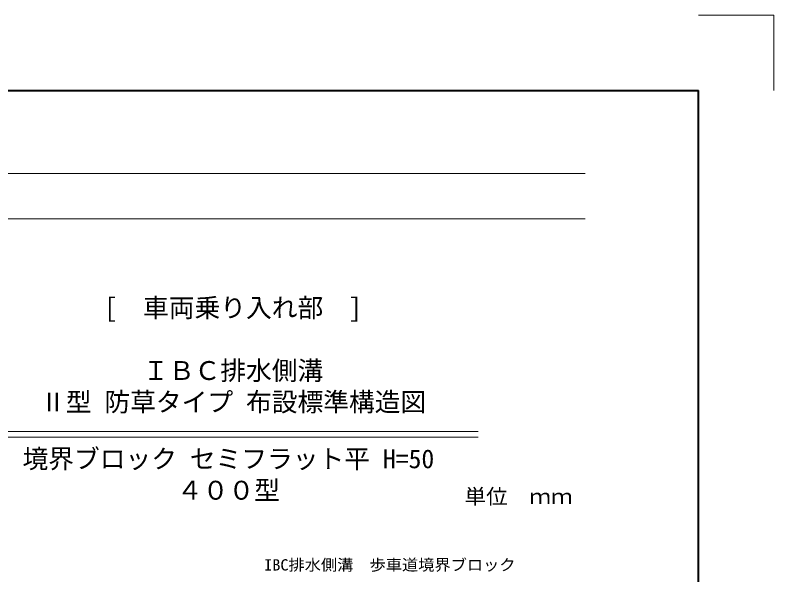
# Model space of a CAD drawing. Units: millimetres at full size; details may follow other scales. Extents: x 164402 to 209100, y 872507 to 885397.
# Drawn here: x 197536 to 199547, y 876963 to 878447 of the extents above; entities that cross this region are included whole.
import ezdxf
from ezdxf.enums import TextEntityAlignment as Align

# ---------------------------------------------------------------- set-up
doc = ezdxf.new("R2010")
doc.units = ezdxf.units.MM
doc.header["$LTSCALE"] = 40
for name, color, linetype, lineweight in [('0_2', 7, 'Continuous', 13), ('Defpoints_3', 8, 'Continuous', 0), ('図枠', 7, 'Continuous', 5), ('寸法線', 7, 'Continuous', 13)]:
    doc.layers.add(name, color=color, linetype=linetype, lineweight=lineweight)
doc.layers.add('文字', color=7, linetype='Continuous')
doc.styles.add('ＭＳ 明朝', font='')
doc.styles.get('ＭＳ 明朝').set_extended_font_data('MS Mincho')

msp = doc.modelspace()

# ---------------------------------------------------------------- linework, layer by layer
at = {"layer": '0_2', "lineweight": 20}
for p, q in [((197464.06, 877343.55), (198764.06, 877343.55)), ((197464.06, 877328.55), (198764.06, 877328.55))]:
    msp.add_line(p, q, dxfattribs=at)
at = {"layer": 'Defpoints_3', "color": 7, "lineweight": 13}
for p in [(199347.4, 878447.22), (199547.4, 878247.22)]:
    msp.add_line(p, (199547.4, 878447.22), dxfattribs=at)
at = {"layer": '図枠', "lineweight": 40}
for p in [(191547.4, 878247.22), (199347.4, 872707.22)]:
    msp.add_line(p, (199347.4, 878247.22), dxfattribs=at)
at = {"layer": '図枠', "lineweight": 13}
for p, q in [((191847.4, 878027.22), (199047.4, 878027.22)), ((191847.4, 877907.22), (199047.4, 877907.22))]:
    msp.add_line(p, q, dxfattribs=at)

# ---------------------------------------------------------------- texts
at = {"layer": '寸法線', "style": 'ＭＳ 明朝', "width": 1.05}
msp.add_text('IBC排水側溝\u3000歩車道境界ブロック', height=30.02, dxfattribs=at).set_placement((198196.45, 876965.71), align=Align.BOTTOM_LEFT)
at = {"layer": '文字', "style": 'ＭＳ 明朝'}
for s, p in [('[\u3000車両乗り入れ部\u3000]', (197772.89, 877696.68)), ('ＩＢＣ排水側溝', (197875.26, 877530.01)), ('Ⅱ型 防草タイプ 布設標準構造図', (197602.26, 877446.68)), ('境界ブロック セミフラット平 H=50', (197555.7, 877295.97)), ('４００型', (197965.2, 877212.64))]:
    msp.add_text(s, height=50.04, dxfattribs=at).set_placement(p, align=Align.TOP_LEFT)
at = {"layer": '文字', "style": 'ＭＳ 明朝', "width": 1.05}
msp.add_text('単位\u3000ｍｍ', height=40.03, dxfattribs=at).set_placement((199014.06, 877139.02), align=Align.BOTTOM_RIGHT)

doc.saveas('drawing.dxf')
